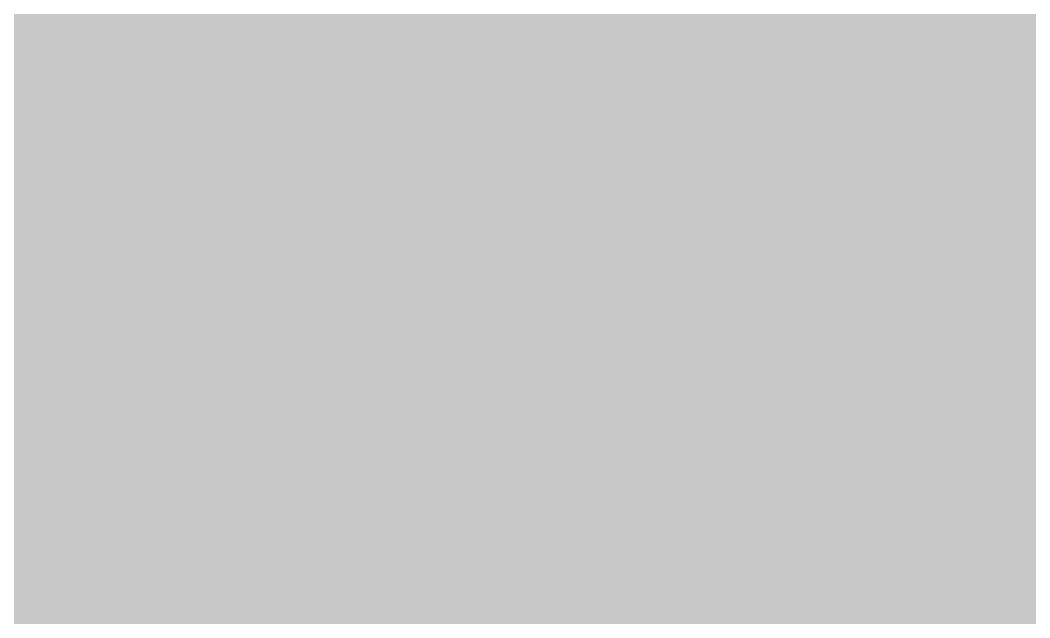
# Model space of a CAD drawing. Header units: metres. Extents: x 326467 to 340077, y 1811030 to 1824953.
# Drawn here: x 328857.248 to 328858.142, y 1812651.204 to 1812651.734 of the extents above; entities that cross this region are included whole.
import ezdxf

# ---------------------------------------------------------------- set-up
doc = ezdxf.new("R2010")
doc.units = ezdxf.units.M
doc.header["$MEASUREMENT"] = 0
for name, color, linetype in [('HIGH TIDE LINE', 6, 'Continuous'), ('LOW TIDE LINE', 5, 'Continuous'), ('NDZ-200M FROM CRZ', 30, 'Continuous'), ('RIVER HATCH', 4, 'Continuous')]:
    doc.layers.add(name, color=color, linetype=linetype)

# ---------------------------------------------------------------- blocks, each defined once
blk = doc.blocks.new('16')
at = {"layer": 'HIGH TIDE LINE', "lineweight": 35, "const_width": 3.03214}
blk.add_lwpolyline([(328776.57918, 1812689.89317), (328780.62158, 1812689.86198), (328784.63286, 1812685.78771), (328792.71774, 1812685.72532), (328800.77134, 1812681.61986), (328808.82502, 1812677.51432), (328820.9211, 1812673.37766), (328828.97478, 1812669.2722), (328832.98607, 1812665.19793), (328832.95487, 1812661.15486), (328841.00847, 1812657.0494), (328853.10463, 1812652.91275), (328885.31928, 1812636.4909), (328913.52264, 1812624.14333)], dxfattribs=at)
at = {"layer": 'LOW TIDE LINE', "lineweight": 18, "const_width": 3.03214}
blk.add_lwpolyline([(328853.10463, 1812652.91275), (328865.23191, 1812652.81916), (328873.28559, 1812648.7137), (328913.58504, 1812632.22947), (328953.94696, 1812623.83138), (328982.2128, 1812619.56995), (329014.52105, 1812615.27732)], dxfattribs=at)
at = {"layer": 'NDZ-200M FROM CRZ', "const_width": 3.03214, "flags": 128}
blk.add_lwpolyline([(328913.52264, 1812624.14333), (328885.31928, 1812636.4909), (328853.10463, 1812652.91275), (328841.00847, 1812657.0494), (328832.95487, 1812661.15486), (328832.98607, 1812665.19793), (328828.97478, 1812669.2722), (328820.9211, 1812673.37766), (328808.82502, 1812677.51432), (328800.77134, 1812681.61986), (328792.71774, 1812685.72532), (328784.63286, 1812685.78771), (328780.62158, 1812689.86198), (328776.57918, 1812689.89317)], dxfattribs=at)
at = {"layer": 'RIVER HATCH', "const_width": 3.03214, "flags": 128}
blk.add_lwpolyline([(328776.57918, 1812689.89317), (328780.62158, 1812689.86198), (328784.63286, 1812685.78771), (328792.71774, 1812685.72532), (328800.77134, 1812681.61986), (328808.82502, 1812677.51432), (328820.9211, 1812673.37766), (328828.97478, 1812669.2722), (328832.98607, 1812665.19793), (328832.95487, 1812661.15486), (328841.00847, 1812657.0494), (328853.10463, 1812652.91275), (328865.23191, 1812652.81916), (328873.28559, 1812648.7137), (328913.58504, 1812632.22947), (328953.94696, 1812623.83138), (328982.2128, 1812619.56995), (329014.52105, 1812615.27732)], dxfattribs=at)

msp = doc.modelspace()

# ---------------------------------------------------------------- block references
msp.add_blockref('16', (0, 0))

doc.saveas('drawing.dxf')
